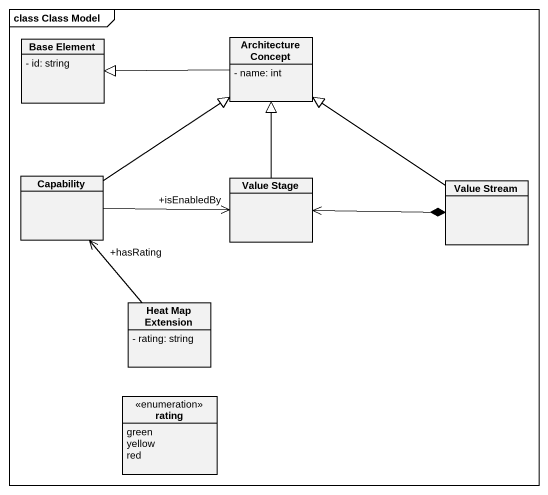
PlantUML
@startuml
mainframe class Class Model
hide circle
hide empty members
skinparam classAttributeIconSize 0
class "Base Element" as Base_Element {
  - id: string
}
class "Architecture Concept" as Architecture_Concept {
  - name: int
}
class Capability
class "Value Stage" as Value_Stage
class "Value Stream" as Value_Stream
class "Heat Map Extension" as Heat_Map_Extension {
  - rating: string
}
enum rating {
  green
  yellow
  red
}
Architecture_Concept -left-|> Base_Element
Capability -up-|> Architecture_Concept
Capability -right-> "+isEnabledBy" Value_Stage
Value_Stage -up-|> Architecture_Concept
Value_Stage <-right-* Value_Stream
Value_Stream -up-|> Architecture_Concept
Heat_Map_Extension -up-> "+hasRating" Capability
@enduml
